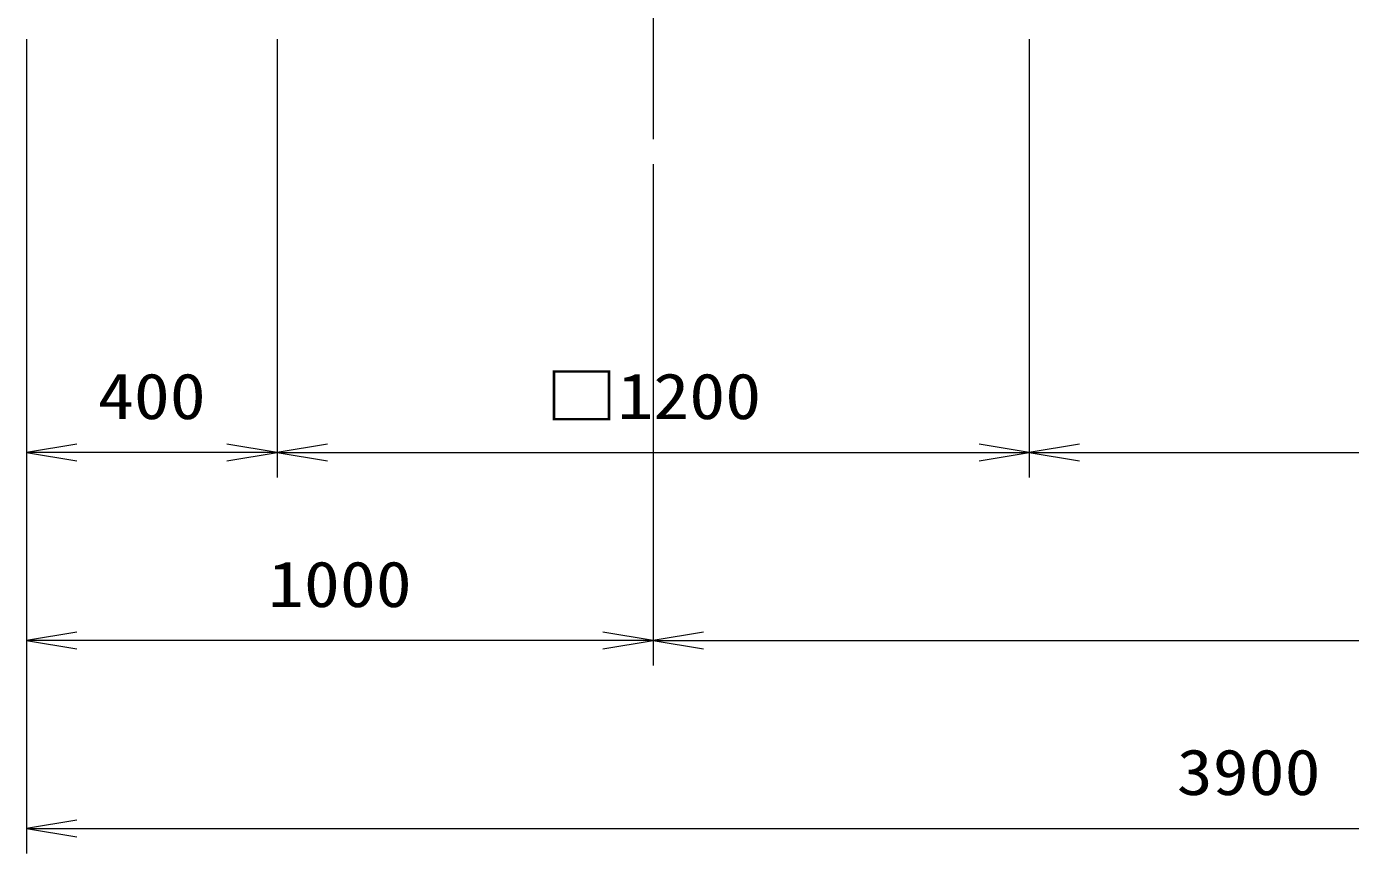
# Model space of a CAD drawing. Units: millimetres at full size. Extents: x 37600 to 71200, y -111040 to -87280.
# Drawn here: x 46905 to 49018, y -108823 to -107503 of the extents above; entities that cross this region are included whole.
import ezdxf
from ezdxf.enums import TextEntityAlignment as Align

# ---------------------------------------------------------------- set-up
doc = ezdxf.new("R2010")
doc.units = ezdxf.units.MM
doc.header["$LTSCALE"] = 80.0044
doc.linetypes.add('CHAIN', pattern=[18.5, 12, -1.5, 3.5, -1.5])
doc.layers.add('0_2', color=4, linetype='Continuous', lineweight=13)
doc.layers.add('寸法', color=6, linetype='Continuous', lineweight=13)
doc.styles.add('ＭＳ ゴシック', font='')
doc.styles.get('ＭＳ ゴシック').set_extended_font_data('MS Gothic')

# ---------------------------------------------------------------- blocks, each defined once
blk = doc.blocks.new('open_arrow')
at = {"color": 0, "linetype": 'Continuous', "lineweight": -2}
blk.add_lwpolyline([(7.5, 1.25), (0, 0), (7.5, -1.25)], dxfattribs=at)

msp = doc.modelspace()

# ---------------------------------------------------------------- linework, layer by layer
at = {"layer": '0_2', "color": 2, "linetype": 'CHAIN'}
msp.add_line((47905, -106400), (47905, -107683), dxfattribs=at)
at = {"layer": '寸法'}
for p, q in [((46905, -107523), (46905, -108823)), ((46905, -107523), (46905, -108523)), ((46905, -107523), (46905, -108223)), ((47305, -107523), (47305, -108223)), ((47305, -107523), (47305, -108223)), ((48505, -107523), (48505, -108223)), ((48505, -107523), (48505, -108223)), ((47905, -107723), (47905, -108523)), ((47905, -107723), (47905, -108523)), ((47305, -108183), (46905, -108183)), ((47305, -108183), (48505, -108183)), ((48505, -108183), (50805, -108183)), ((47905, -108483), (46905, -108483)), ((47905, -108483), (50805, -108483)), ((46905, -108783), (50805, -108783))]:
    msp.add_line(p, q, dxfattribs=at)

# ---------------------------------------------------------------- block references
at = {"layer": '寸法', "xscale": 10.7, "yscale": 10.7}
for p in [(46905, -108183), (47305, -108183), (48505, -108183), (46905, -108483), (47905, -108483), (46905, -108783)]:
    msp.add_blockref('open_arrow', p, dxfattribs=at)
at = {"layer": '寸法', "xscale": 10.7, "yscale": 10.7, "rotation": 180}
for p in [(47305, -108183), (48505, -108183), (47905, -108483)]:
    msp.add_blockref('open_arrow', p, dxfattribs=at)

# ---------------------------------------------------------------- texts
at = {"layer": '寸法', "style": 'ＭＳ ゴシック', "width": 1.15}
for s, p in [('□1200', (47905, -108093)), ('400', (47105, -108093)), ('1000', (47405, -108393)), ('3900', (48855, -108693))]:
    msp.add_text(s, height=73.31, dxfattribs=at).set_placement(p, align=Align.MIDDLE_CENTER)

doc.saveas('drawing.dxf')
